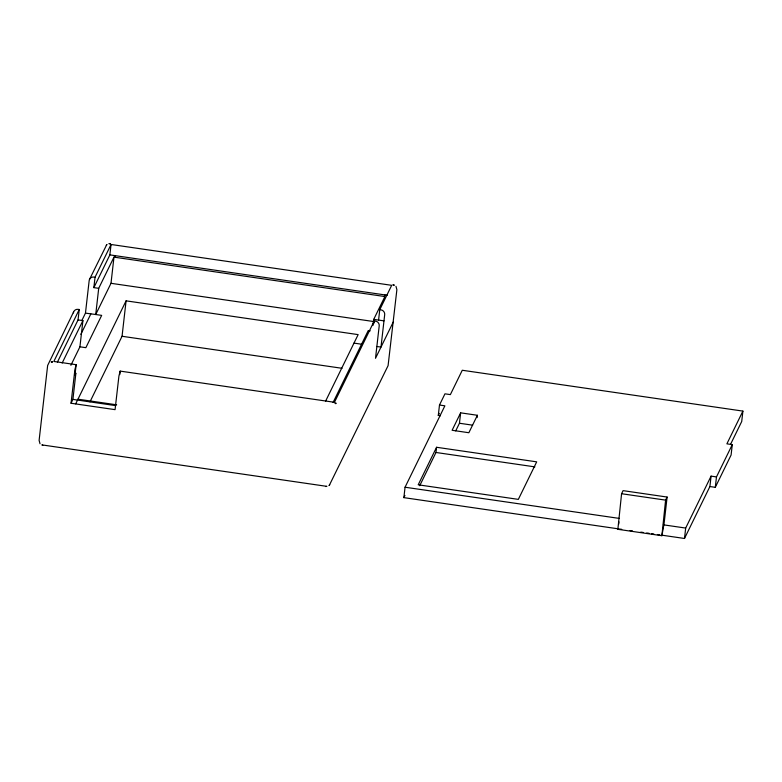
<?xml version="1.0" encoding="UTF-8"?>
<svg xmlns="http://www.w3.org/2000/svg" width="782" height="782" viewBox="0 0 782 782"><rect width="100%" height="100%" fill="white"/><g stroke="black" fill="none" stroke-linecap="round" stroke-linejoin="round"><path stroke-width="1.17" d="M57.418 362.115L78.053 319.916L79.246 309.516L78.161 309.359A4.389 4.164 26.1 0 0 73.371 312.888M393.19 322.164L375.507 358.303L379.211 325.83A4.389 4.164 26.1 0 0 375.37 321.04L374.285 320.884L334.461 402.29L120.174 371.108L118.923 376.034L115.071 409.651L71.045 403.248L74.896 369.632L76.147 364.695L53.841 361.45L79.246 309.516M76.147 364.695L74.964 375.106L75.893 373.21L72.902 399.397L71.045 403.248M70.888 365.302L79.93 346.807L82.912 320.63L78.053 319.916M81.778 320.659L85.463 313.123L89.168 280.601A4.389 4.164 26.1 0 1 93.957 277.063L95.042 277.219L111.054 244.483L391.684 285.322L379.769 309.672L378.586 320.073M373.053 325.322L373.728 319.369L384.891 296.554L113.977 257.131L98.708 288.333L93.86 287.629L95.042 277.219M98.708 288.333L95.727 314.511L101.67 315.381L85.864 347.677L79.93 346.807M93.86 287.629L109.871 254.883L111.054 244.483M85.463 313.123L95.727 314.511L110.995 283.309L113.977 257.131M89.979 401.84L122.051 336.28L126.088 300.845L358.146 334.618L325.615 401.117M119.783 374.578L120.174 371.108M374.021 323.191L374.285 320.884M617.868 529.306L661.895 535.709L664.123 523.285L667.105 497.049L623.088 490.646L621.582 493.725L617.868 529.306L618.161 528.818L403.874 497.635L405.056 487.225L444.88 405.819L439.484 405.037L438.291 415.438L440.452 415.75M419.709 485.72L435.975 452.475L436.561 447.275L536.696 461.849L518.339 499.375L418.204 484.801L436.561 447.275M455.72 430.882L459.454 423.248L460.637 412.837L477.391 415.281L477.128 417.588M618.689 524.194L618.953 521.877M667.105 497.049L665.599 500.128L661.895 535.709M662.178 535.22L684.494 538.475L685.677 528.065L711.082 476.13L716.478 476.922L732.284 444.626L726.889 443.834L742.9 411.097L462.27 370.257L450.364 394.607L444.968 393.825L439.484 405.037M684.494 538.475L709.9 486.541L711.082 476.13M709.9 486.541L715.295 487.323L716.478 476.922M732.284 444.626L731.092 455.026L715.295 487.323M742.9 411.097L741.717 421.498L730.505 444.42M73.645 311.832L47.643 365.487L39.11 440.403L40.029 443.765M89.441 279.545L106.547 245.02M62.159 363.053L82.912 320.63M114.514 257.21L115.267 255.675M80.859 334.364L90.859 313.905M75.698 403.854L126.088 300.845M384.353 296.476L385.096 294.941M333.073 402.476L368.244 330.581L370.189 330.864M438.291 415.438L439.288 413.404M403.874 497.635L404.929 495.465M460.637 412.837L452.104 430.286L468.858 432.729L477.391 415.281M329.447 485.065L388.087 365.653L396.885 289.682L395.966 286.32M42.814 445.369L41.847 444.88L326.866 486.365L325.595 486.521M107.066 244.522L106.284 245.284M328.929 485.563L329.711 484.801M109.871 254.883L387.256 295.254M379.769 309.672L380.854 309.828A4.389 4.164 26.1 0 1 384.695 314.618L380.99 347.091L376.68 346.465M373.728 319.369L383.982 320.864M110.995 283.309L374.686 321.685M353.992 343.112L362.408 344.344M122.051 336.28L342.017 368.293M459.454 423.248L472.621 425.164M77.975 399.191L116.655 404.822M72.902 399.397L115.736 405.633M435.975 452.475L534.898 466.874M621.582 493.725L665.599 500.128M405.056 487.225L619.344 518.417M663.371 524.82L685.677 528.065M619.344 528.994L621.729 529.336M630.057 530.548L632.433 530.9M640.761 532.112L643.146 532.454M646.714 532.972L649.089 533.324M651.474 533.666L653.85 534.008M657.418 534.536L659.803 534.878M51.299 361.929L52.433 361.958L51.299 361.929M394.148 285.117L393.043 284.892L394.148 285.117M335.224 403.111C334.618 404.255 337.892 403.15 335.224 403.111M110.399 243.564L109.128 243.72L110.399 243.564"/></g></svg>
